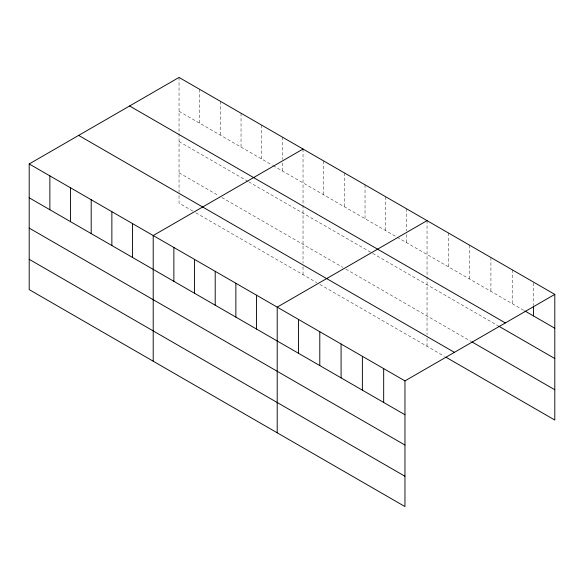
<?xml version="1.0" encoding="UTF-8"?>
<svg xmlns="http://www.w3.org/2000/svg" width="584" height="584" viewBox="0 0 584 584"><rect width="100%" height="100%" fill="white"/><g stroke="black" fill="none" stroke-linecap="round" stroke-linejoin="round"><path stroke-width="0.44" stroke-dasharray="2.92 2.19" d="M179.04 77.438L179.04 132.685M179.04 111.296L272.421 165.214M273.188 165.652L396.419 236.805M397.186 237.243L524.045 310.484M179.04 141.591L247.93 181.368M248.689 181.806L371.928 252.96M372.694 253.398L498.021 325.755M179.04 172.806L218.839 195.786M221.898 197.553L342.844 267.377M345.903 269.151L471.208 341.487M192.815 211.058L179.04 203.108L179.04 193.304M195.874 212.832L316.813 282.649M319.879 284.423L444.387 356.306M533.506 282.984L533.506 305.257M512.212 269.801L512.212 303.651M490.918 257.507L490.918 291.358M469.624 245.214L469.624 279.064M448.337 232.921L448.337 266.771M427.043 220.628L427.043 275.867M427.043 276.758L427.043 334.705M427.043 338.267L427.043 346.29M406.376 208.692L406.376 230.965M406.376 234.527L406.376 242.55M385.703 196.764L385.703 230.614M365.036 184.829L365.036 218.686M344.37 172.9L344.37 206.751M323.704 160.965L323.704 194.822M303.038 149.037L303.038 263.114M303.038 266.676L303.038 274.699M282.371 137.101L282.371 159.374M282.371 162.936L282.371 170.959M261.705 125.173L261.705 159.023M241.039 113.238L241.039 147.095M220.372 101.309L220.372 135.16M199.706 89.374L199.706 123.231M179.04 133.575L179.04 192.413"/><path stroke-width="0.88" d="M29.2 163.951L404.96 380.892L404.96 506.562L29.2 289.613L29.2 163.951L179.04 77.438L554.8 294.387L554.8 420.049L445.964 357.218M303.038 149.037L153.205 235.542L153.205 361.204M427.043 220.628L277.203 307.133L277.203 432.795M404.96 380.892L554.8 294.387M524.834 310.936L554.8 328.244M129.59 105.989L505.357 322.937M498.809 326.208L554.8 358.539M471.996 341.947L554.8 389.754M78.643 135.4L454.41 352.349M29.2 197.801L404.96 414.749M29.2 228.103L404.96 445.044M29.2 259.318L404.96 476.259M533.506 306.147L533.506 315.944M383.673 368.599L383.673 402.456M362.379 356.306L362.379 390.163M341.085 344.012L341.085 377.87M319.791 331.719L319.791 365.577M298.497 319.426L298.497 353.284M256.537 295.197L256.537 329.055M235.87 283.269L235.87 317.119M215.204 271.334L215.204 305.191M194.538 259.406L194.538 293.256M173.871 247.47L173.871 281.327M132.531 223.606L132.531 257.464M111.865 211.678L111.865 245.528M91.199 199.743L91.199 233.6M70.533 187.814L70.533 221.664M49.866 175.879L49.866 209.736"/></g></svg>
